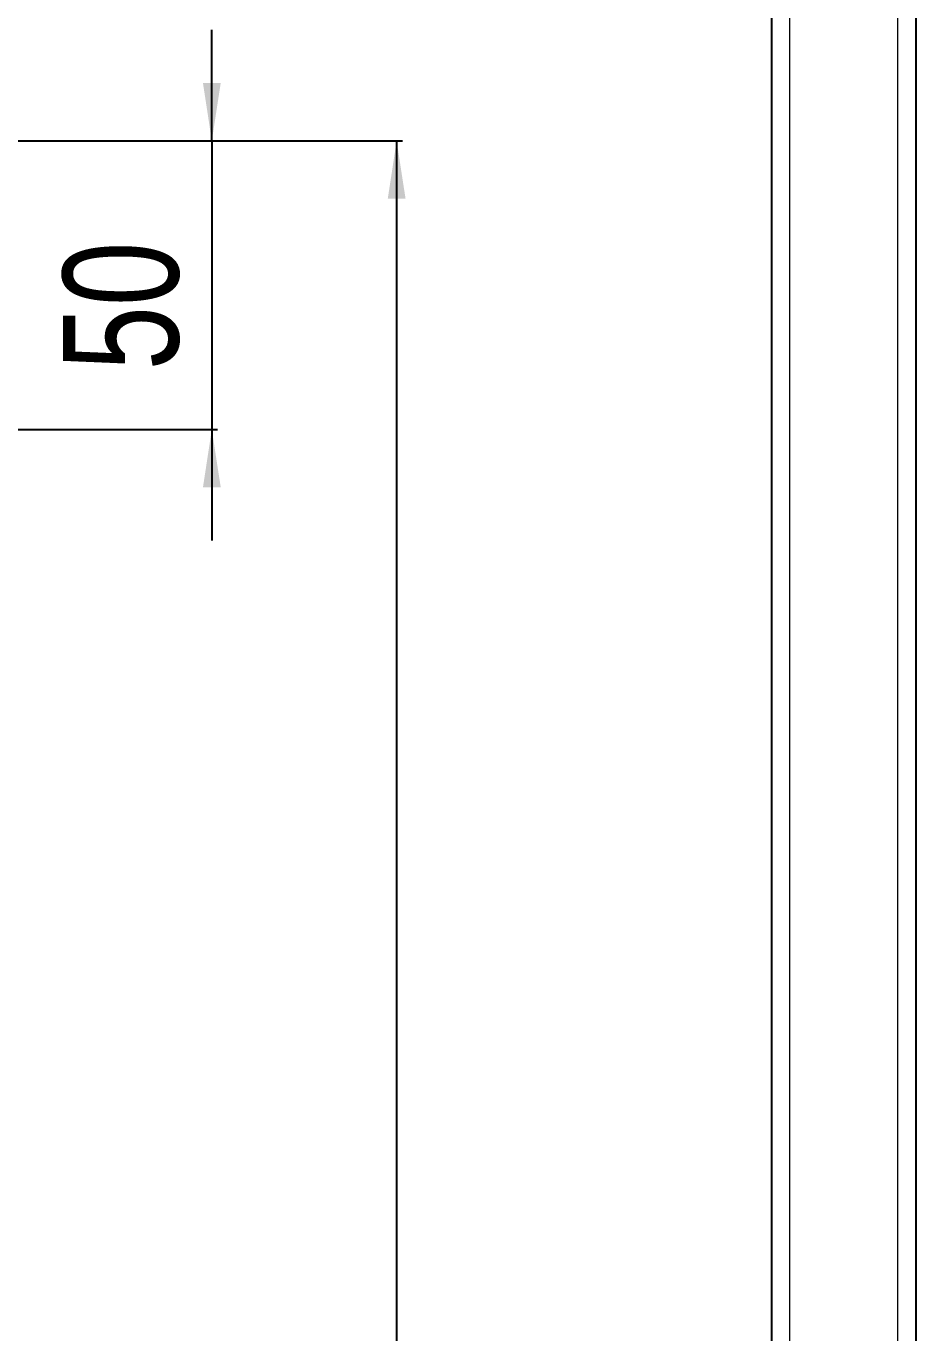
# Model space of a CAD drawing. Header units: millimetres. Extents: x -408 to 642, y 148 to 1992.
# Drawn here: x -9.6 to 144.4, y 1558.1 to 1784.4 of the extents above; entities that cross this region are included whole.
import ezdxf

# ---------------------------------------------------------------- set-up
doc = ezdxf.new("R2010")
doc.units = ezdxf.units.MM
doc.layers.add('FORMAT', color=7, linetype='Continuous')
doc.styles.add('SLDTEXTSTYLE0', font='TXT', dxfattribs={"width": 0.75})
doc.dimstyles.new('SLDDIMSTYLE0', dxfattribs={"dimtxt": 20, "dimasz": 10, "dimexe": 0, "dimexo": 0.0625, "dimgap": 5, "dimtad": 2, "dimdec": 1, "dimrnd": 1e-09, "dimzin": 12, "dimdsep": 46, "dimtxsty": 'SLDTEXTSTYLE0', "dimsah": 1, "dimcen": 0.09, "dimadec": 0, "dimazin": 3, "dimtfac": 1, "dimtofl": 0, "dimtmove": 0, "dimatfit": 3, "dimfxl": 0, "dimfrac": 2, "dimtolj": 1, "dimtzin": 12, "dimarcsym": 0})
doc.dimstyles.new('SLDDIMSTYLE1', dxfattribs={"dimtxt": 20, "dimasz": 10, "dimexe": 0, "dimexo": 0.0625, "dimgap": 5, "dimtad": 2, "dimdec": 1, "dimrnd": 1e-09, "dimzin": 12, "dimdsep": 46, "dimtxsty": 'SLDTEXTSTYLE0', "dimsah": 1, "dimcen": 0.09, "dimadec": 0, "dimazin": 3, "dimtfac": 1, "dimtmove": 0, "dimatfit": 0, "dimfxl": 0, "dimfrac": 2, "dimtolj": 1, "dimtzin": 12, "dimarcsym": 0})

# ---------------------------------------------------------------- blocks, each defined once
blk = doc.blocks.new('_D_2')
at = {"layer": 'FORMAT'}
for p, q in [((-28.09, 1764.55), (55.55, 1764.55)), ((54.55, 1764.55), (54.55, 464.55)), ((-28.09, 464.55), (55.55, 464.55))]:
    blk.add_line(p, q, dxfattribs=at)
for points in [[(54.55, 1764.55), (53.02, 1754.55), (56.09, 1754.55)], [(54.55, 464.55), (56.09, 474.55), (53.02, 474.55)]]:
    blk.add_solid(points, dxfattribs=at)
at = {"layer": 'FORMAT', "insert": (28.77, 1085), "char_height": 20, "attachment_point": 1, "rotation": 90, "style": 'SLDTEXTSTYLE0'}
blk.add_mtext('1300', dxfattribs=at)
blk = doc.blocks.new('_D_3')
at = {"layer": 'FORMAT'}
for p, q in [((22.55, 1764.55), (22.55, 1783.78)), ((-28.09, 1764.55), (23.55, 1764.55)), ((22.55, 1764.55), (22.55, 1714.55)), ((-28.09, 1714.55), (23.55, 1714.55)), ((22.55, 1714.55), (22.55, 1695.32))]:
    blk.add_line(p, q, dxfattribs=at)
for points in [[(22.55, 1764.55), (24.09, 1774.55), (21.02, 1774.55)], [(22.55, 1714.55), (21.02, 1704.55), (24.09, 1704.55)]]:
    blk.add_solid(points, dxfattribs=at)
at = {"layer": 'FORMAT', "insert": (-3.23, 1724.77), "char_height": 20, "attachment_point": 1, "rotation": 90, "style": 'SLDTEXTSTYLE0'}
blk.add_mtext('50', dxfattribs=at)

msp = doc.modelspace()

# ---------------------------------------------------------------- linework, layer by layer
at = {"color": 8, "linetype": 'Continuous', "lineweight": 18}
for p, q in [((122.54, 1856.05), (122.54, 396.68)), ((141.34, 381.53), (141.34, 1856.05))]:
    msp.add_line(p, q, dxfattribs=at)
at = {"color": 7, "linetype": 'Continuous', "lineweight": 25}
for p, q in [((144.44, 1856.05), (144.44, 384.43)), ((119.44, 1826.85), (119.44, 392.05))]:
    msp.add_line(p, q, dxfattribs=at)

# ---------------------------------------------------------------- dimensions: what is measured, and where the dimension line sits
at = {"layer": 'FORMAT'}
for base, p2, dimstyle, picture, middle in [((22.55, 1714.55), (-28.1, 1714.55), 'SLDDIMSTYLE1', '_D_3', (22.55, 1739.55)), ((54.55, 464.55), (-28.1, 464.55), 'SLDDIMSTYLE0', '_D_2', (54.55, 1114.55))]:
    dim = msp.add_linear_dim(base=base, p1=(-28.1, 1764.55), p2=p2, angle=90, dimstyle=dimstyle, dxfattribs=at)
    dim.commit()
    dim.dimension.update_dxf_attribs({"geometry": picture, "text_midpoint": middle, "dimtype": 160})

doc.saveas('drawing.dxf')
